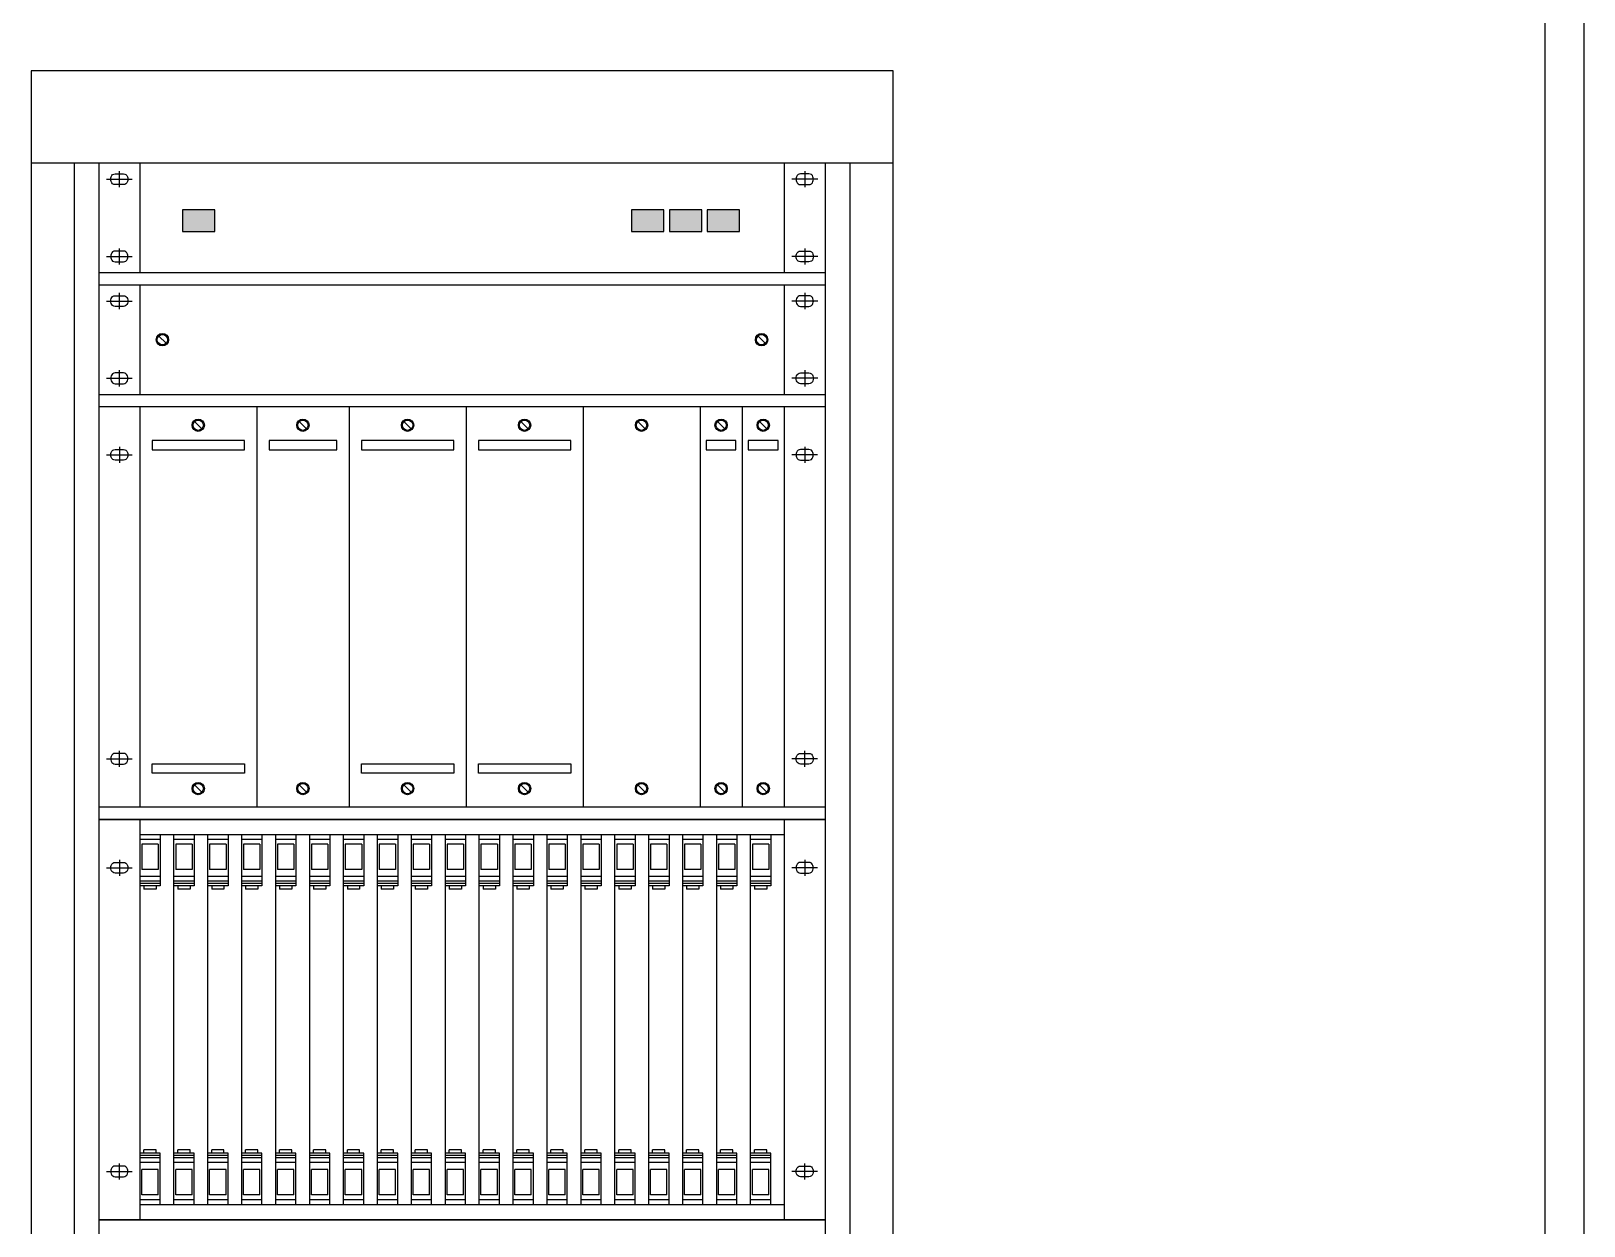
# Model space of a CAD drawing. Header units: millimetres. Extents: x 4 to 3929, y -454 to 587.
# Drawn here: x 1728.1 to 1807.4, y -281.9 to -221 of the extents above; entities that cross this region are included whole.
import ezdxf

# ---------------------------------------------------------------- set-up
doc = ezdxf.new("R2010")
doc.units = ezdxf.units.MM
doc.header["$LTSCALE"] = 10
doc.layers.add('CZ-LIN1', color=7, linetype='Continuous')
doc.layers.add('CZ-SYMB', color=2, linetype='Continuous')

msp = doc.modelspace()

# ---------------------------------------------------------------- linework, layer by layer
at = {"layer": 'CZ-LIN1', "flags": 128}
for points in [[(1807.359, -123.636), (1807.359, -290.819), (1772.111, -290.819)], [(1805.359, -123.636), (1805.359, -288.819), (1772.111, -288.819)]]:
    msp.add_lwpolyline(points, dxfattribs=at)
at = {"layer": 'CZ-SYMB'}
for p, q in [((1728.139, -222.997), (1728.139, -336.07)), ((1728.139, -222.997), (1728.139, -336.07)), ((1772.111, -222.997), (1728.139, -222.997)), ((1772.111, -336.07), (1772.111, -222.997)), ((1772.111, -336.07), (1772.111, -222.997)), ((1772.111, -227.708), (1728.139, -227.708)), ((1730.337, -227.708), (1730.337, -332.929)), ((1730.337, -227.708), (1730.337, -332.929)), ((1731.594, -227.708), (1731.594, -332.929)), ((1731.594, -227.708), (1731.594, -332.929)), ((1732.639, -228.119), (1732.639, -228.941)), ((1733.685, -227.708), (1733.685, -233.293)), ((1766.565, -227.708), (1766.565, -233.293)), ((1767.611, -228.119), (1767.611, -228.941)), ((1768.656, -227.708), (1768.656, -332.929)), ((1768.656, -227.708), (1768.656, -332.929)), ((1769.913, -227.708), (1769.913, -332.929)), ((1769.913, -227.708), (1769.913, -332.929)), ((1731.982, -228.53), (1733.296, -228.53)), ((1768.268, -228.53), (1766.953, -228.53)), ((1732.639, -232.06), (1732.639, -232.882)), ((1767.611, -232.06), (1767.611, -232.882)), ((1731.982, -232.471), (1733.296, -232.471)), ((1768.268, -232.471), (1766.953, -232.471)), ((1731.594, -233.293), (1768.656, -233.293)), ((1731.594, -233.921), (1768.656, -233.921)), ((1732.639, -234.332), (1732.639, -235.154)), ((1733.685, -233.921), (1733.685, -239.506)), ((1766.565, -233.921), (1766.565, -239.506)), ((1767.611, -234.332), (1767.611, -235.154)), ((1731.982, -234.743), (1733.296, -234.743)), ((1768.268, -234.743), (1766.953, -234.743)), ((1735.023, -236.898), (1734.653, -236.528)), ((1765.594, -236.898), (1765.224, -236.528)), ((1732.639, -238.273), (1732.639, -239.095)), ((1767.611, -238.273), (1767.611, -239.095)), ((1731.982, -238.684), (1733.296, -238.684)), ((1768.268, -238.684), (1766.953, -238.684)), ((1731.594, -239.506), (1768.656, -239.506)), ((1768.656, -240.134), (1731.594, -240.134)), ((1768.656, -240.134), (1731.594, -240.134)), ((1768.656, -240.134), (1731.594, -240.134)), ((1733.685, -240.134), (1733.685, -260.55)), ((1739.652, -240.134), (1739.652, -260.55)), ((1744.364, -240.134), (1744.364, -260.55)), ((1750.331, -240.134), (1750.331, -260.55)), ((1756.299, -240.134), (1756.299, -260.55)), ((1762.267, -240.134), (1762.267, -260.55)), ((1764.414, -240.134), (1764.414, -260.55)), ((1766.562, -240.134), (1766.562, -260.55)), ((1736.854, -241.261), (1736.483, -240.891)), ((1742.193, -241.261), (1741.823, -240.891)), ((1747.533, -241.261), (1747.162, -240.891)), ((1753.5, -241.261), (1753.13, -240.891)), ((1759.468, -241.261), (1759.098, -240.891)), ((1763.526, -241.261), (1763.156, -240.891)), ((1765.673, -241.261), (1765.303, -240.891)), ((1732.642, -242.175), (1732.642, -242.996)), ((1767.607, -242.175), (1767.607, -242.996)), ((1731.985, -242.586), (1733.3, -242.586)), ((1768.265, -242.586), (1766.95, -242.586)), ((1731.985, -258.084), (1733.3, -258.084)), ((1732.642, -258.495), (1732.642, -257.674)), ((1768.265, -258.084), (1766.95, -258.084)), ((1767.607, -258.495), (1767.607, -257.674)), ((1736.854, -259.792), (1736.483, -259.422)), ((1742.193, -259.792), (1741.823, -259.422)), ((1747.533, -259.792), (1747.162, -259.422)), ((1753.5, -259.792), (1753.13, -259.422)), ((1759.468, -259.792), (1759.098, -259.422)), ((1763.526, -259.792), (1763.156, -259.422)), ((1765.673, -259.792), (1765.303, -259.422)), ((1768.656, -260.55), (1731.594, -260.55)), ((1731.594, -261.178), (1768.656, -261.178)), ((1768.656, -261.178), (1731.594, -261.178)), ((1733.685, -261.178), (1733.685, -281.594)), ((1766.562, -261.178), (1766.562, -281.594)), ((1766.562, -261.963), (1733.683, -261.963)), ((1734.728, -262.203), (1733.683, -262.203)), ((1734.728, -261.963), (1734.728, -264.572)), ((1735.413, -261.963), (1735.413, -280.808)), ((1736.459, -262.203), (1735.413, -262.203)), ((1736.459, -261.963), (1736.459, -264.572)), ((1737.144, -261.963), (1737.144, -280.808)), ((1738.189, -262.203), (1737.144, -262.203)), ((1738.189, -261.963), (1738.189, -264.572)), ((1738.874, -261.963), (1738.874, -280.808)), ((1739.92, -262.203), (1738.874, -262.203)), ((1739.92, -261.963), (1739.92, -264.572)), ((1740.605, -261.963), (1740.605, -280.808)), ((1741.65, -262.203), (1740.605, -262.203)), ((1741.65, -261.963), (1741.65, -264.572)), ((1742.335, -261.963), (1742.335, -280.808)), ((1743.381, -262.203), (1742.335, -262.203)), ((1743.381, -261.963), (1743.381, -264.572)), ((1744.066, -261.963), (1744.066, -280.808)), ((1745.111, -262.203), (1744.066, -262.203)), ((1745.111, -261.963), (1745.111, -264.572)), ((1745.796, -261.963), (1745.796, -280.808)), ((1746.842, -262.203), (1745.796, -262.203)), ((1746.842, -261.963), (1746.842, -264.572)), ((1747.527, -261.963), (1747.527, -280.808)), ((1748.572, -262.203), (1747.527, -262.203)), ((1748.572, -261.963), (1748.572, -264.572)), ((1749.257, -261.963), (1749.257, -280.808)), ((1750.303, -262.203), (1749.257, -262.203)), ((1750.303, -261.963), (1750.303, -264.572)), ((1750.987, -261.963), (1750.987, -280.808)), ((1752.033, -262.203), (1750.988, -262.203)), ((1752.033, -261.963), (1752.033, -264.572)), ((1752.718, -261.963), (1752.718, -280.808)), ((1753.764, -262.203), (1752.718, -262.203)), ((1753.764, -261.963), (1753.764, -264.572)), ((1754.448, -261.963), (1754.448, -280.808)), ((1755.494, -262.203), (1754.449, -262.203)), ((1755.494, -261.963), (1755.494, -264.572)), ((1756.179, -261.963), (1756.179, -280.808)), ((1757.225, -262.203), (1756.179, -262.203)), ((1757.225, -261.963), (1757.225, -264.572)), ((1757.909, -261.963), (1757.909, -280.808)), ((1758.955, -262.203), (1757.909, -262.203)), ((1758.955, -261.963), (1758.955, -264.572)), ((1759.64, -261.963), (1759.64, -280.808)), ((1760.686, -262.203), (1759.64, -262.203)), ((1760.686, -261.963), (1760.686, -264.572)), ((1761.37, -261.963), (1761.37, -280.808)), ((1762.416, -262.203), (1761.37, -262.203)), ((1762.416, -261.963), (1762.416, -264.572)), ((1763.101, -261.963), (1763.101, -280.808)), ((1764.146, -262.203), (1763.101, -262.203)), ((1764.146, -261.963), (1764.146, -264.572)), ((1764.831, -261.963), (1764.831, -280.808)), ((1765.877, -262.203), (1764.831, -262.203)), ((1765.877, -261.963), (1765.877, -264.572)), ((1734.624, -262.442), (1733.787, -262.442)), ((1733.787, -262.442), (1733.787, -263.733)), ((1734.624, -262.442), (1734.624, -263.733)), ((1735.518, -262.442), (1735.518, -263.733)), ((1736.354, -262.442), (1735.518, -262.442)), ((1736.354, -262.442), (1736.354, -263.733)), ((1737.248, -262.442), (1737.248, -263.733)), ((1738.085, -262.442), (1737.248, -262.442)), ((1738.085, -262.442), (1738.085, -263.733)), ((1738.979, -262.442), (1738.979, -263.733)), ((1739.815, -262.442), (1738.979, -262.442)), ((1739.815, -262.442), (1739.815, -263.733)), ((1740.709, -262.442), (1740.709, -263.733)), ((1741.546, -262.442), (1740.709, -262.442)), ((1741.546, -262.442), (1741.546, -263.733)), ((1742.44, -262.442), (1742.44, -263.733)), ((1743.276, -262.442), (1742.44, -262.442)), ((1743.276, -262.442), (1743.276, -263.733)), ((1744.17, -262.442), (1744.17, -263.733)), ((1745.007, -262.442), (1744.17, -262.442)), ((1745.007, -262.442), (1745.007, -263.733)), ((1745.901, -262.442), (1745.901, -263.733)), ((1746.737, -262.442), (1745.901, -262.442)), ((1746.737, -262.442), (1746.737, -263.733)), ((1747.631, -262.442), (1747.631, -263.733)), ((1748.468, -262.442), (1747.631, -262.442)), ((1748.468, -262.442), (1748.468, -263.733)), ((1750.198, -262.442), (1749.362, -262.442)), ((1749.362, -262.442), (1749.362, -263.733)), ((1750.198, -262.442), (1750.198, -263.733)), ((1751.092, -262.442), (1751.092, -263.733)), ((1751.929, -262.442), (1751.092, -262.442)), ((1751.929, -262.442), (1751.929, -263.733)), ((1752.823, -262.442), (1752.823, -263.733)), ((1753.659, -262.442), (1752.823, -262.442)), ((1753.659, -262.442), (1753.659, -263.733)), ((1754.553, -262.442), (1754.553, -263.733)), ((1755.39, -262.442), (1754.553, -262.442)), ((1755.39, -262.442), (1755.39, -263.733)), ((1756.284, -262.442), (1756.284, -263.733)), ((1757.12, -262.442), (1756.284, -262.442)), ((1757.12, -262.442), (1757.12, -263.733)), ((1758.014, -262.442), (1758.014, -263.733)), ((1758.85, -262.442), (1758.014, -262.442)), ((1758.85, -262.442), (1758.85, -263.733)), ((1759.745, -262.442), (1759.745, -263.733)), ((1760.581, -262.442), (1759.745, -262.442)), ((1760.581, -262.442), (1760.581, -263.733)), ((1761.475, -262.442), (1761.475, -263.733)), ((1762.311, -262.442), (1761.475, -262.442)), ((1762.311, -262.442), (1762.311, -263.733)), ((1763.205, -262.442), (1763.205, -263.733)), ((1764.042, -262.442), (1763.205, -262.442)), ((1764.042, -262.442), (1764.042, -263.733)), ((1764.936, -262.442), (1764.936, -263.733)), ((1765.772, -262.442), (1764.936, -262.442)), ((1765.772, -262.442), (1765.772, -263.733)), ((1731.985, -263.643), (1733.3, -263.643)), ((1732.642, -263.232), (1732.642, -264.054)), ((1734.624, -263.733), (1733.787, -263.733)), ((1736.354, -263.733), (1735.518, -263.733)), ((1738.085, -263.733), (1737.248, -263.733)), ((1739.815, -263.733), (1738.979, -263.733)), ((1741.546, -263.733), (1740.709, -263.733)), ((1743.276, -263.733), (1742.44, -263.733)), ((1745.007, -263.733), (1744.17, -263.733)), ((1746.737, -263.733), (1745.901, -263.733)), ((1748.468, -263.733), (1747.631, -263.733)), ((1750.198, -263.733), (1749.362, -263.733)), ((1751.929, -263.733), (1751.092, -263.733)), ((1753.659, -263.733), (1752.823, -263.733)), ((1755.39, -263.733), (1754.553, -263.733)), ((1757.12, -263.733), (1756.284, -263.733)), ((1758.85, -263.733), (1758.014, -263.733)), ((1760.581, -263.733), (1759.745, -263.733)), ((1762.311, -263.733), (1761.475, -263.733)), ((1764.042, -263.733), (1763.205, -263.733)), ((1765.772, -263.733), (1764.936, -263.733)), ((1768.265, -263.643), (1766.95, -263.643)), ((1767.607, -263.232), (1767.607, -264.054)), ((1734.728, -264.092), (1733.683, -264.092)), ((1734.728, -264.332), (1733.683, -264.332)), ((1734.728, -264.452), (1733.683, -264.452)), ((1734.728, -264.572), (1733.683, -264.572)), ((1733.892, -264.572), (1733.892, -264.739)), ((1734.519, -264.572), (1734.519, -264.739)), ((1736.459, -264.092), (1735.413, -264.092)), ((1736.459, -264.332), (1735.413, -264.332)), ((1736.459, -264.452), (1735.413, -264.452)), ((1736.459, -264.572), (1735.413, -264.572)), ((1735.622, -264.572), (1735.622, -264.739)), ((1736.25, -264.572), (1736.25, -264.739)), ((1738.189, -264.092), (1737.144, -264.092)), ((1738.189, -264.332), (1737.144, -264.332)), ((1738.189, -264.452), (1737.144, -264.452)), ((1738.189, -264.572), (1737.144, -264.572)), ((1737.353, -264.572), (1737.353, -264.739)), ((1737.98, -264.572), (1737.98, -264.739)), ((1739.92, -264.092), (1738.874, -264.092)), ((1739.92, -264.332), (1738.874, -264.332)), ((1739.92, -264.452), (1738.874, -264.452)), ((1739.92, -264.572), (1738.874, -264.572)), ((1739.083, -264.572), (1739.083, -264.739)), ((1739.711, -264.572), (1739.711, -264.739)), ((1741.65, -264.092), (1740.605, -264.092)), ((1741.65, -264.332), (1740.605, -264.332)), ((1741.65, -264.452), (1740.605, -264.452)), ((1741.65, -264.572), (1740.605, -264.572)), ((1740.814, -264.572), (1740.814, -264.739)), ((1741.441, -264.572), (1741.441, -264.739)), ((1743.381, -264.092), (1742.335, -264.092)), ((1743.381, -264.332), (1742.335, -264.332)), ((1743.381, -264.452), (1742.335, -264.452)), ((1743.381, -264.572), (1742.335, -264.572)), ((1742.544, -264.572), (1742.544, -264.739)), ((1743.172, -264.572), (1743.172, -264.739)), ((1745.111, -264.092), (1744.066, -264.092)), ((1745.111, -264.332), (1744.066, -264.332)), ((1745.111, -264.452), (1744.066, -264.452)), ((1745.111, -264.572), (1744.066, -264.572)), ((1744.275, -264.572), (1744.275, -264.739)), ((1744.902, -264.572), (1744.902, -264.739)), ((1746.842, -264.092), (1745.796, -264.092)), ((1746.842, -264.332), (1745.796, -264.332)), ((1746.842, -264.452), (1745.796, -264.452)), ((1746.842, -264.572), (1745.796, -264.572)), ((1746.005, -264.572), (1746.005, -264.739)), ((1746.633, -264.572), (1746.633, -264.739)), ((1748.572, -264.092), (1747.527, -264.092)), ((1748.572, -264.332), (1747.527, -264.332)), ((1748.572, -264.452), (1747.527, -264.452)), ((1748.572, -264.572), (1747.527, -264.572)), ((1747.736, -264.572), (1747.736, -264.739)), ((1748.363, -264.572), (1748.363, -264.739)), ((1750.303, -264.092), (1749.257, -264.092)), ((1750.303, -264.332), (1749.257, -264.332)), ((1750.303, -264.452), (1749.257, -264.452)), ((1750.303, -264.572), (1749.257, -264.572)), ((1749.466, -264.572), (1749.466, -264.739)), ((1750.094, -264.572), (1750.094, -264.739)), ((1752.033, -264.092), (1750.988, -264.092)), ((1752.033, -264.332), (1750.988, -264.332)), ((1752.033, -264.452), (1750.988, -264.452)), ((1752.033, -264.572), (1750.988, -264.572)), ((1751.197, -264.572), (1751.197, -264.739)), ((1751.824, -264.572), (1751.824, -264.739)), ((1753.764, -264.092), (1752.718, -264.092)), ((1753.764, -264.332), (1752.718, -264.332)), ((1753.764, -264.452), (1752.718, -264.452)), ((1753.764, -264.572), (1752.718, -264.572)), ((1752.927, -264.572), (1752.927, -264.739)), ((1753.555, -264.572), (1753.555, -264.739)), ((1755.494, -264.092), (1754.449, -264.092)), ((1755.494, -264.332), (1754.449, -264.332)), ((1755.494, -264.452), (1754.449, -264.452)), ((1755.494, -264.572), (1754.449, -264.572)), ((1754.658, -264.572), (1754.658, -264.739)), ((1755.285, -264.572), (1755.285, -264.739)), ((1757.225, -264.092), (1756.179, -264.092)), ((1757.225, -264.332), (1756.179, -264.332)), ((1757.225, -264.452), (1756.179, -264.452)), ((1757.225, -264.572), (1756.179, -264.572)), ((1756.388, -264.572), (1756.388, -264.739)), ((1757.015, -264.572), (1757.015, -264.739)), ((1758.955, -264.092), (1757.909, -264.092)), ((1758.955, -264.332), (1757.909, -264.332)), ((1758.955, -264.452), (1757.909, -264.452)), ((1758.955, -264.572), (1757.909, -264.572)), ((1758.119, -264.572), (1758.119, -264.739)), ((1758.746, -264.572), (1758.746, -264.739)), ((1760.686, -264.092), (1759.64, -264.092)), ((1760.686, -264.332), (1759.64, -264.332)), ((1760.686, -264.452), (1759.64, -264.452)), ((1760.686, -264.572), (1759.64, -264.572)), ((1759.849, -264.572), (1759.849, -264.739)), ((1760.476, -264.572), (1760.476, -264.739)), ((1762.416, -264.092), (1761.37, -264.092)), ((1762.416, -264.332), (1761.37, -264.332)), ((1762.416, -264.452), (1761.37, -264.452)), ((1762.416, -264.572), (1761.37, -264.572)), ((1761.58, -264.572), (1761.58, -264.739)), ((1762.207, -264.572), (1762.207, -264.739)), ((1764.146, -264.092), (1763.101, -264.092)), ((1764.146, -264.332), (1763.101, -264.332)), ((1764.146, -264.452), (1763.101, -264.452)), ((1764.146, -264.572), (1763.101, -264.572)), ((1763.31, -264.572), (1763.31, -264.739)), ((1763.937, -264.572), (1763.937, -264.739)), ((1765.877, -264.092), (1764.831, -264.092)), ((1765.877, -264.332), (1764.831, -264.332)), ((1765.877, -264.452), (1764.831, -264.452)), ((1765.877, -264.572), (1764.831, -264.572)), ((1765.04, -264.572), (1765.04, -264.739)), ((1765.668, -264.572), (1765.668, -264.739)), ((1734.519, -264.739), (1733.892, -264.739)), ((1736.25, -264.739), (1735.622, -264.739)), ((1737.98, -264.739), (1737.353, -264.739)), ((1739.711, -264.739), (1739.083, -264.739)), ((1741.441, -264.739), (1740.814, -264.739)), ((1743.172, -264.739), (1742.544, -264.739)), ((1744.902, -264.739), (1744.275, -264.739)), ((1746.633, -264.739), (1746.005, -264.739)), ((1748.363, -264.739), (1747.736, -264.739)), ((1750.094, -264.739), (1749.466, -264.739)), ((1751.824, -264.739), (1751.197, -264.739)), ((1753.555, -264.739), (1752.927, -264.739)), ((1755.285, -264.739), (1754.658, -264.739)), ((1757.015, -264.739), (1756.388, -264.739)), ((1758.746, -264.739), (1758.119, -264.739)), ((1760.476, -264.739), (1759.849, -264.739)), ((1762.207, -264.739), (1761.58, -264.739)), ((1763.937, -264.739), (1763.31, -264.739)), ((1765.668, -264.739), (1765.04, -264.739)), ((1734.519, -278.032), (1733.892, -278.032)), ((1733.892, -278.2), (1733.892, -278.032)), ((1734.519, -278.2), (1734.519, -278.032)), ((1736.25, -278.032), (1735.622, -278.032)), ((1735.622, -278.2), (1735.622, -278.032)), ((1736.25, -278.2), (1736.25, -278.032)), ((1737.98, -278.032), (1737.353, -278.032)), ((1737.353, -278.2), (1737.353, -278.032)), ((1737.98, -278.2), (1737.98, -278.032)), ((1739.711, -278.032), (1739.083, -278.032)), ((1739.083, -278.2), (1739.083, -278.032)), ((1739.711, -278.2), (1739.711, -278.032)), ((1741.441, -278.032), (1740.814, -278.032)), ((1740.814, -278.2), (1740.814, -278.032)), ((1741.441, -278.2), (1741.441, -278.032)), ((1743.172, -278.032), (1742.544, -278.032)), ((1742.544, -278.2), (1742.544, -278.032)), ((1743.172, -278.2), (1743.172, -278.032)), ((1744.902, -278.032), (1744.275, -278.032)), ((1744.275, -278.2), (1744.275, -278.032)), ((1744.902, -278.2), (1744.902, -278.032)), ((1746.633, -278.032), (1746.005, -278.032)), ((1746.005, -278.2), (1746.005, -278.032)), ((1746.633, -278.2), (1746.633, -278.032)), ((1748.363, -278.032), (1747.736, -278.032)), ((1747.736, -278.2), (1747.736, -278.032)), ((1748.363, -278.2), (1748.363, -278.032)), ((1750.094, -278.032), (1749.466, -278.032)), ((1749.466, -278.2), (1749.466, -278.032)), ((1750.094, -278.2), (1750.094, -278.032)), ((1751.824, -278.032), (1751.197, -278.032)), ((1751.197, -278.2), (1751.197, -278.032)), ((1751.824, -278.2), (1751.824, -278.032)), ((1753.555, -278.032), (1752.927, -278.032)), ((1752.927, -278.2), (1752.927, -278.032)), ((1753.555, -278.2), (1753.555, -278.032)), ((1755.285, -278.032), (1754.658, -278.032)), ((1754.658, -278.2), (1754.658, -278.032)), ((1755.285, -278.2), (1755.285, -278.032)), ((1757.015, -278.032), (1756.388, -278.032)), ((1756.388, -278.2), (1756.388, -278.032)), ((1757.015, -278.2), (1757.015, -278.032)), ((1758.746, -278.032), (1758.119, -278.032)), ((1758.119, -278.2), (1758.119, -278.032)), ((1758.746, -278.2), (1758.746, -278.032)), ((1760.476, -278.032), (1759.849, -278.032)), ((1759.849, -278.2), (1759.849, -278.032)), ((1760.476, -278.2), (1760.476, -278.032)), ((1762.207, -278.032), (1761.58, -278.032)), ((1761.58, -278.2), (1761.58, -278.032)), ((1762.207, -278.2), (1762.207, -278.032)), ((1763.937, -278.032), (1763.31, -278.032)), ((1763.31, -278.2), (1763.31, -278.032)), ((1763.937, -278.2), (1763.937, -278.032)), ((1765.668, -278.032), (1765.04, -278.032)), ((1765.04, -278.2), (1765.04, -278.032)), ((1765.668, -278.2), (1765.668, -278.032)), ((1732.642, -279.539), (1732.642, -278.718)), ((1734.728, -278.2), (1733.683, -278.2)), ((1734.728, -278.32), (1733.683, -278.32)), ((1734.728, -278.439), (1733.683, -278.439)), ((1734.728, -278.679), (1733.683, -278.679)), ((1734.728, -280.808), (1734.728, -278.2)), ((1736.459, -278.2), (1735.413, -278.2)), ((1736.459, -278.32), (1735.413, -278.32)), ((1736.459, -278.439), (1735.413, -278.439)), ((1736.459, -278.679), (1735.413, -278.679)), ((1736.459, -280.808), (1736.459, -278.2)), ((1738.189, -278.2), (1737.144, -278.2)), ((1738.189, -278.32), (1737.144, -278.32)), ((1738.189, -278.439), (1737.144, -278.439)), ((1738.189, -278.679), (1737.144, -278.679)), ((1738.189, -280.808), (1738.189, -278.2)), ((1739.92, -278.2), (1738.874, -278.2)), ((1739.92, -278.32), (1738.874, -278.32)), ((1739.92, -278.439), (1738.874, -278.439)), ((1739.92, -278.679), (1738.874, -278.679)), ((1739.92, -280.808), (1739.92, -278.2)), ((1741.65, -278.2), (1740.605, -278.2)), ((1741.65, -278.32), (1740.605, -278.32)), ((1741.65, -278.439), (1740.605, -278.439)), ((1741.65, -278.679), (1740.605, -278.679)), ((1741.65, -280.808), (1741.65, -278.2)), ((1743.381, -278.2), (1742.335, -278.2)), ((1743.381, -278.32), (1742.335, -278.32)), ((1743.381, -278.439), (1742.335, -278.439)), ((1743.381, -278.679), (1742.335, -278.679)), ((1743.381, -280.808), (1743.381, -278.2)), ((1745.111, -278.2), (1744.066, -278.2)), ((1745.111, -278.32), (1744.066, -278.32)), ((1745.111, -278.439), (1744.066, -278.439)), ((1745.111, -278.679), (1744.066, -278.679)), ((1745.111, -280.808), (1745.111, -278.2)), ((1746.842, -278.2), (1745.796, -278.2)), ((1746.842, -278.32), (1745.796, -278.32)), ((1746.842, -278.439), (1745.796, -278.439)), ((1746.842, -278.679), (1745.796, -278.679)), ((1746.842, -280.808), (1746.842, -278.2)), ((1748.572, -278.2), (1747.527, -278.2)), ((1748.572, -278.32), (1747.527, -278.32)), ((1748.572, -278.439), (1747.527, -278.439)), ((1748.572, -278.679), (1747.527, -278.679)), ((1748.572, -280.808), (1748.572, -278.2)), ((1750.303, -278.2), (1749.257, -278.2)), ((1750.303, -278.32), (1749.257, -278.32)), ((1750.303, -278.439), (1749.257, -278.439)), ((1750.303, -278.679), (1749.257, -278.679)), ((1750.303, -280.808), (1750.303, -278.2)), ((1752.033, -278.2), (1750.988, -278.2)), ((1752.033, -278.32), (1750.988, -278.32)), ((1752.033, -278.439), (1750.988, -278.439)), ((1752.033, -278.679), (1750.988, -278.679)), ((1752.033, -280.808), (1752.033, -278.2)), ((1753.764, -278.2), (1752.718, -278.2)), ((1753.764, -278.32), (1752.718, -278.32)), ((1753.764, -278.439), (1752.718, -278.439)), ((1753.764, -278.679), (1752.718, -278.679)), ((1753.764, -280.808), (1753.764, -278.2)), ((1755.494, -278.2), (1754.449, -278.2)), ((1755.494, -278.32), (1754.449, -278.32)), ((1755.494, -278.439), (1754.449, -278.439)), ((1755.494, -278.679), (1754.449, -278.679)), ((1755.494, -280.808), (1755.494, -278.2)), ((1757.225, -278.2), (1756.179, -278.2)), ((1757.225, -278.32), (1756.179, -278.32)), ((1757.225, -278.439), (1756.179, -278.439)), ((1757.225, -278.679), (1756.179, -278.679)), ((1757.225, -280.808), (1757.225, -278.2)), ((1758.955, -278.2), (1757.909, -278.2)), ((1758.955, -278.32), (1757.909, -278.32)), ((1758.955, -278.439), (1757.909, -278.439)), ((1758.955, -278.679), (1757.909, -278.679)), ((1758.955, -280.808), (1758.955, -278.2)), ((1760.686, -278.2), (1759.64, -278.2)), ((1760.686, -278.32), (1759.64, -278.32)), ((1760.686, -278.439), (1759.64, -278.439)), ((1760.686, -278.679), (1759.64, -278.679)), ((1760.686, -280.808), (1760.686, -278.2)), ((1762.416, -278.2), (1761.37, -278.2)), ((1762.416, -278.32), (1761.37, -278.32)), ((1762.416, -278.439), (1761.37, -278.439)), ((1762.416, -278.679), (1761.37, -278.679)), ((1762.416, -280.808), (1762.416, -278.2)), ((1764.146, -278.2), (1763.101, -278.2)), ((1764.146, -278.32), (1763.101, -278.32)), ((1764.146, -278.439), (1763.101, -278.439)), ((1764.146, -278.679), (1763.101, -278.679)), ((1764.146, -280.808), (1764.146, -278.2)), ((1765.877, -278.2), (1764.831, -278.2)), ((1765.877, -278.32), (1764.831, -278.32)), ((1765.877, -278.439), (1764.831, -278.439)), ((1765.877, -278.679), (1764.831, -278.679)), ((1765.877, -280.808), (1765.877, -278.2)), ((1767.607, -279.539), (1767.607, -278.718)), ((1731.985, -279.128), (1733.3, -279.128)), ((1734.624, -279.038), (1733.787, -279.038)), ((1733.787, -280.329), (1733.787, -279.038)), ((1734.624, -280.329), (1734.624, -279.038)), ((1735.518, -280.329), (1735.518, -279.038)), ((1736.354, -279.038), (1735.518, -279.038)), ((1736.354, -280.329), (1736.354, -279.038)), ((1737.248, -280.329), (1737.248, -279.038)), ((1738.085, -279.038), (1737.248, -279.038)), ((1738.085, -280.329), (1738.085, -279.038)), ((1738.979, -280.329), (1738.979, -279.038)), ((1739.815, -279.038), (1738.979, -279.038)), ((1739.815, -280.329), (1739.815, -279.038)), ((1740.709, -280.329), (1740.709, -279.038)), ((1741.546, -279.038), (1740.709, -279.038)), ((1741.546, -280.329), (1741.546, -279.038)), ((1742.44, -280.329), (1742.44, -279.038)), ((1743.276, -279.038), (1742.44, -279.038)), ((1743.276, -280.329), (1743.276, -279.038)), ((1744.17, -280.329), (1744.17, -279.038)), ((1745.007, -279.038), (1744.17, -279.038)), ((1745.007, -280.329), (1745.007, -279.038)), ((1745.901, -280.329), (1745.901, -279.038)), ((1746.737, -279.038), (1745.901, -279.038)), ((1746.737, -280.329), (1746.737, -279.038)), ((1747.631, -280.329), (1747.631, -279.038)), ((1748.468, -279.038), (1747.631, -279.038)), ((1748.468, -280.329), (1748.468, -279.038)), ((1750.198, -279.038), (1749.362, -279.038)), ((1749.362, -280.329), (1749.362, -279.038)), ((1750.198, -280.329), (1750.198, -279.038)), ((1751.092, -280.329), (1751.092, -279.038)), ((1751.929, -279.038), (1751.092, -279.038)), ((1751.929, -280.329), (1751.929, -279.038)), ((1752.823, -280.329), (1752.823, -279.038)), ((1753.659, -279.038), (1752.823, -279.038)), ((1753.659, -280.329), (1753.659, -279.038)), ((1754.553, -280.329), (1754.553, -279.038)), ((1755.39, -279.038), (1754.553, -279.038)), ((1755.39, -280.329), (1755.39, -279.038)), ((1756.284, -280.329), (1756.284, -279.038)), ((1757.12, -279.038), (1756.284, -279.038)), ((1757.12, -280.329), (1757.12, -279.038)), ((1758.014, -280.329), (1758.014, -279.038)), ((1758.85, -279.038), (1758.014, -279.038)), ((1758.85, -280.329), (1758.85, -279.038)), ((1760.581, -279.038), (1759.745, -279.038)), ((1759.745, -280.329), (1759.745, -279.038)), ((1760.581, -280.329), (1760.581, -279.038)), ((1761.475, -280.329), (1761.475, -279.038)), ((1762.311, -279.038), (1761.475, -279.038)), ((1762.311, -280.329), (1762.311, -279.038)), ((1763.205, -280.329), (1763.205, -279.038)), ((1764.042, -279.038), (1763.205, -279.038)), ((1764.042, -280.329), (1764.042, -279.038)), ((1764.936, -280.329), (1764.936, -279.038)), ((1765.772, -279.038), (1764.936, -279.038)), ((1765.772, -280.329), (1765.772, -279.038)), ((1768.265, -279.128), (1766.95, -279.128)), ((1734.624, -280.329), (1733.787, -280.329)), ((1736.354, -280.329), (1735.518, -280.329)), ((1738.085, -280.329), (1737.248, -280.329)), ((1739.815, -280.329), (1738.979, -280.329)), ((1741.546, -280.329), (1740.709, -280.329)), ((1743.276, -280.329), (1742.44, -280.329)), ((1745.007, -280.329), (1744.17, -280.329)), ((1746.737, -280.329), (1745.901, -280.329)), ((1748.468, -280.329), (1747.631, -280.329)), ((1750.198, -280.329), (1749.362, -280.329)), ((1751.929, -280.329), (1751.092, -280.329)), ((1753.659, -280.329), (1752.823, -280.329)), ((1755.39, -280.329), (1754.553, -280.329)), ((1757.12, -280.329), (1756.284, -280.329)), ((1758.85, -280.329), (1758.014, -280.329)), ((1760.581, -280.329), (1759.745, -280.329)), ((1762.311, -280.329), (1761.475, -280.329)), ((1764.042, -280.329), (1763.205, -280.329)), ((1765.772, -280.329), (1764.936, -280.329)), ((1734.728, -280.569), (1733.683, -280.569)), ((1733.683, -280.808), (1766.562, -280.808)), ((1736.459, -280.569), (1735.413, -280.569)), ((1738.189, -280.569), (1737.144, -280.569)), ((1739.92, -280.569), (1738.874, -280.569)), ((1741.65, -280.569), (1740.605, -280.569)), ((1743.381, -280.569), (1742.335, -280.569)), ((1745.111, -280.569), (1744.066, -280.569)), ((1746.842, -280.569), (1745.796, -280.569)), ((1748.572, -280.569), (1747.527, -280.569)), ((1750.303, -280.569), (1749.257, -280.569)), ((1752.033, -280.569), (1750.988, -280.569)), ((1753.764, -280.569), (1752.718, -280.569)), ((1755.494, -280.569), (1754.449, -280.569)), ((1757.225, -280.569), (1756.179, -280.569)), ((1758.955, -280.569), (1757.909, -280.569)), ((1760.686, -280.569), (1759.64, -280.569)), ((1762.416, -280.569), (1761.37, -280.569)), ((1764.146, -280.569), (1763.101, -280.569)), ((1765.877, -280.569), (1764.831, -280.569)), ((1768.654, -281.594), (1731.592, -281.594)), ((1731.592, -281.594), (1768.654, -281.594)), ((1731.592, -281.594), (1768.654, -281.594)), ((1768.654, -281.594), (1731.592, -281.594)), ((1731.592, -281.594), (1768.654, -281.594))]:
    msp.add_line(p, q, dxfattribs=at)
for points in [[(1732.429, -228.256), (1732.85, -228.256, -0.324709), (1733.058, -228.407, -0.158775), (1733.058, -228.653, -0.324709), (1732.85, -228.804), (1732.429, -228.804, -0.324709), (1732.22, -228.653, -0.158775), (1732.22, -228.407, -0.324709)], [(1767.821, -228.256), (1767.4, -228.256, 0.324709), (1767.192, -228.407, 0.158775), (1767.192, -228.653, 0.324709), (1767.4, -228.804), (1767.821, -228.804, 0.324709), (1768.029, -228.653, 0.158775), (1768.029, -228.407, 0.324709)], [(1732.429, -232.745), (1732.85, -232.745, 0.324709), (1733.058, -232.594, 0.158775), (1733.058, -232.348, 0.324709), (1732.85, -232.197), (1732.429, -232.197, 0.324709), (1732.22, -232.348, 0.158775), (1732.22, -232.594, 0.324709)], [(1767.821, -232.745), (1767.4, -232.745, -0.324709), (1767.192, -232.594, -0.158775), (1767.192, -232.348, -0.324709), (1767.4, -232.197), (1767.821, -232.197, -0.324709), (1768.029, -232.348, -0.158775), (1768.029, -232.594, -0.324709)], [(1732.429, -234.469), (1732.85, -234.469, -0.324709), (1733.058, -234.62, -0.158775), (1733.058, -234.865, -0.324709), (1732.85, -235.017), (1732.429, -235.017, -0.324709), (1732.22, -234.865, -0.158775), (1732.22, -234.62, -0.324709)], [(1767.821, -234.469), (1767.4, -234.469, 0.324709), (1767.192, -234.62, 0.158775), (1767.192, -234.865, 0.324709), (1767.4, -235.017), (1767.821, -235.017, 0.324709), (1768.029, -234.865, 0.158775), (1768.029, -234.62, 0.324709)], [(1732.429, -238.958), (1732.85, -238.958, 0.324709), (1733.058, -238.806, 0.158775), (1733.058, -238.561, 0.324709), (1732.85, -238.41), (1732.429, -238.41, 0.324709), (1732.22, -238.561, 0.158775), (1732.22, -238.806, 0.324709)], [(1767.821, -238.958), (1767.4, -238.958, -0.324709), (1767.192, -238.806, -0.158775), (1767.192, -238.561, -0.324709), (1767.4, -238.41), (1767.821, -238.41, -0.324709), (1768.029, -238.561, -0.158775), (1768.029, -238.806, -0.324709)], [(1732.432, -242.312), (1732.853, -242.312, -0.324709), (1733.061, -242.463, -0.158775), (1733.061, -242.708, -0.324709), (1732.853, -242.859), (1732.432, -242.859, -0.324709), (1732.224, -242.708, -0.158775), (1732.224, -242.463, -0.324709)], [(1767.818, -242.312), (1767.397, -242.312, 0.324709), (1767.189, -242.463, 0.158775), (1767.189, -242.708, 0.324709), (1767.397, -242.859), (1767.818, -242.859, 0.324709), (1768.026, -242.708, 0.158775), (1768.026, -242.463, 0.324709)], [(1732.432, -258.358), (1732.853, -258.358, 0.324709), (1733.061, -258.207, 0.158775), (1733.061, -257.962, 0.324709), (1732.853, -257.811), (1732.432, -257.811, 0.324709), (1732.224, -257.962, 0.158775), (1732.224, -258.207, 0.324709)], [(1767.818, -258.358), (1767.397, -258.358, -0.324709), (1767.189, -258.207, -0.158775), (1767.189, -257.962, -0.324709), (1767.397, -257.811), (1767.818, -257.811, -0.324709), (1768.026, -257.962, -0.158775), (1768.026, -258.207, -0.324709)], [(1732.432, -263.369), (1732.853, -263.369, -0.324709), (1733.061, -263.52, -0.158775), (1733.061, -263.766, -0.324709), (1732.853, -263.917), (1732.432, -263.917, -0.324709), (1732.224, -263.766, -0.158775), (1732.224, -263.52, -0.324709)], [(1767.818, -263.369), (1767.397, -263.369, 0.324709), (1767.189, -263.52, 0.158775), (1767.189, -263.766, 0.324709), (1767.397, -263.917), (1767.818, -263.917, 0.324709), (1768.026, -263.766, 0.158775), (1768.026, -263.52, 0.324709)], [(1732.432, -279.402), (1732.853, -279.402, 0.324709), (1733.061, -279.251, 0.158775), (1733.061, -279.006, 0.324709), (1732.853, -278.855), (1732.432, -278.855, 0.324709), (1732.224, -279.006, 0.158775), (1732.224, -279.251, 0.324709)], [(1767.818, -279.402), (1767.397, -279.402, -0.324709), (1767.189, -279.251, -0.158775), (1767.189, -279.006, -0.324709), (1767.397, -278.855), (1767.818, -278.855, -0.324709), (1768.026, -279.006, -0.158775), (1768.026, -279.251, -0.324709)]]:
    msp.add_lwpolyline(points, format="xyb", close=True, dxfattribs=at)
for points in [[(1735.866, -231.196), (1737.515, -231.196), (1737.515, -230.097), (1735.866, -230.097)], [(1758.777, -231.196), (1760.426, -231.196), (1760.426, -230.097), (1758.777, -230.097)], [(1760.701, -231.196), (1762.35, -231.196), (1762.35, -230.097), (1760.701, -230.097)], [(1762.625, -231.196), (1764.274, -231.196), (1764.274, -230.097), (1762.625, -230.097)], [(1734.313, -241.861), (1734.313, -242.332), (1739.024, -242.332), (1739.024, -241.861)], [(1740.281, -241.861), (1740.281, -242.332), (1743.736, -242.332), (1743.736, -241.861)], [(1744.992, -241.861), (1744.992, -242.332), (1749.703, -242.332), (1749.703, -241.861)], [(1750.96, -241.861), (1750.96, -242.332), (1755.671, -242.332), (1755.671, -241.861)], [(1762.581, -241.861), (1762.581, -242.332), (1764.1, -242.332), (1764.1, -241.861)], [(1764.728, -241.861), (1764.728, -242.332), (1766.248, -242.332), (1766.248, -241.861)], [(1734.313, -258.822), (1734.313, -258.351), (1739.024, -258.351), (1739.024, -258.822)], [(1744.992, -258.822), (1744.992, -258.351), (1749.703, -258.351), (1749.703, -258.822)], [(1750.96, -258.822), (1750.96, -258.351), (1755.671, -258.351), (1755.671, -258.822)]]:
    msp.add_lwpolyline(points, close=True, dxfattribs=at)
for centre, radius in [((1734.838, -236.713), 0.314), ((1734.838, -236.713), 0.262), ((1765.409, -236.713), 0.314), ((1765.409, -236.713), 0.262), ((1736.668, -241.076), 0.314), ((1736.668, -241.076), 0.262), ((1742.008, -241.076), 0.314), ((1742.008, -241.076), 0.262), ((1747.348, -241.076), 0.314), ((1747.348, -241.076), 0.262), ((1753.315, -241.076), 0.314), ((1753.315, -241.076), 0.262), ((1759.283, -241.076), 0.314), ((1759.283, -241.076), 0.262), ((1763.341, -241.076), 0.314), ((1763.341, -241.076), 0.262), ((1765.488, -241.076), 0.314), ((1765.488, -241.076), 0.262), ((1736.668, -259.607), 0.314), ((1736.668, -259.607), 0.262), ((1742.008, -259.607), 0.314), ((1742.008, -259.607), 0.262), ((1747.348, -259.607), 0.314), ((1747.348, -259.607), 0.262), ((1753.315, -259.607), 0.314), ((1753.315, -259.607), 0.262), ((1759.283, -259.607), 0.314), ((1759.283, -259.607), 0.262), ((1763.341, -259.607), 0.314), ((1763.341, -259.607), 0.262), ((1765.488, -259.607), 0.314), ((1765.488, -259.607), 0.262)]:
    msp.add_circle(centre, radius, dxfattribs=at)
for points in [[(1735.866, -231.196), (1735.866, -230.097), (1737.515, -231.196), (1737.515, -230.097)], [(1758.777, -231.196), (1758.777, -230.097), (1760.426, -231.196), (1760.426, -230.097)], [(1760.701, -231.196), (1760.701, -230.097), (1762.35, -231.196), (1762.35, -230.097)], [(1762.625, -231.196), (1762.625, -230.097), (1764.274, -231.196), (1764.274, -230.097)]]:
    msp.add_solid(points, dxfattribs=at)

doc.saveas('drawing.dxf')
